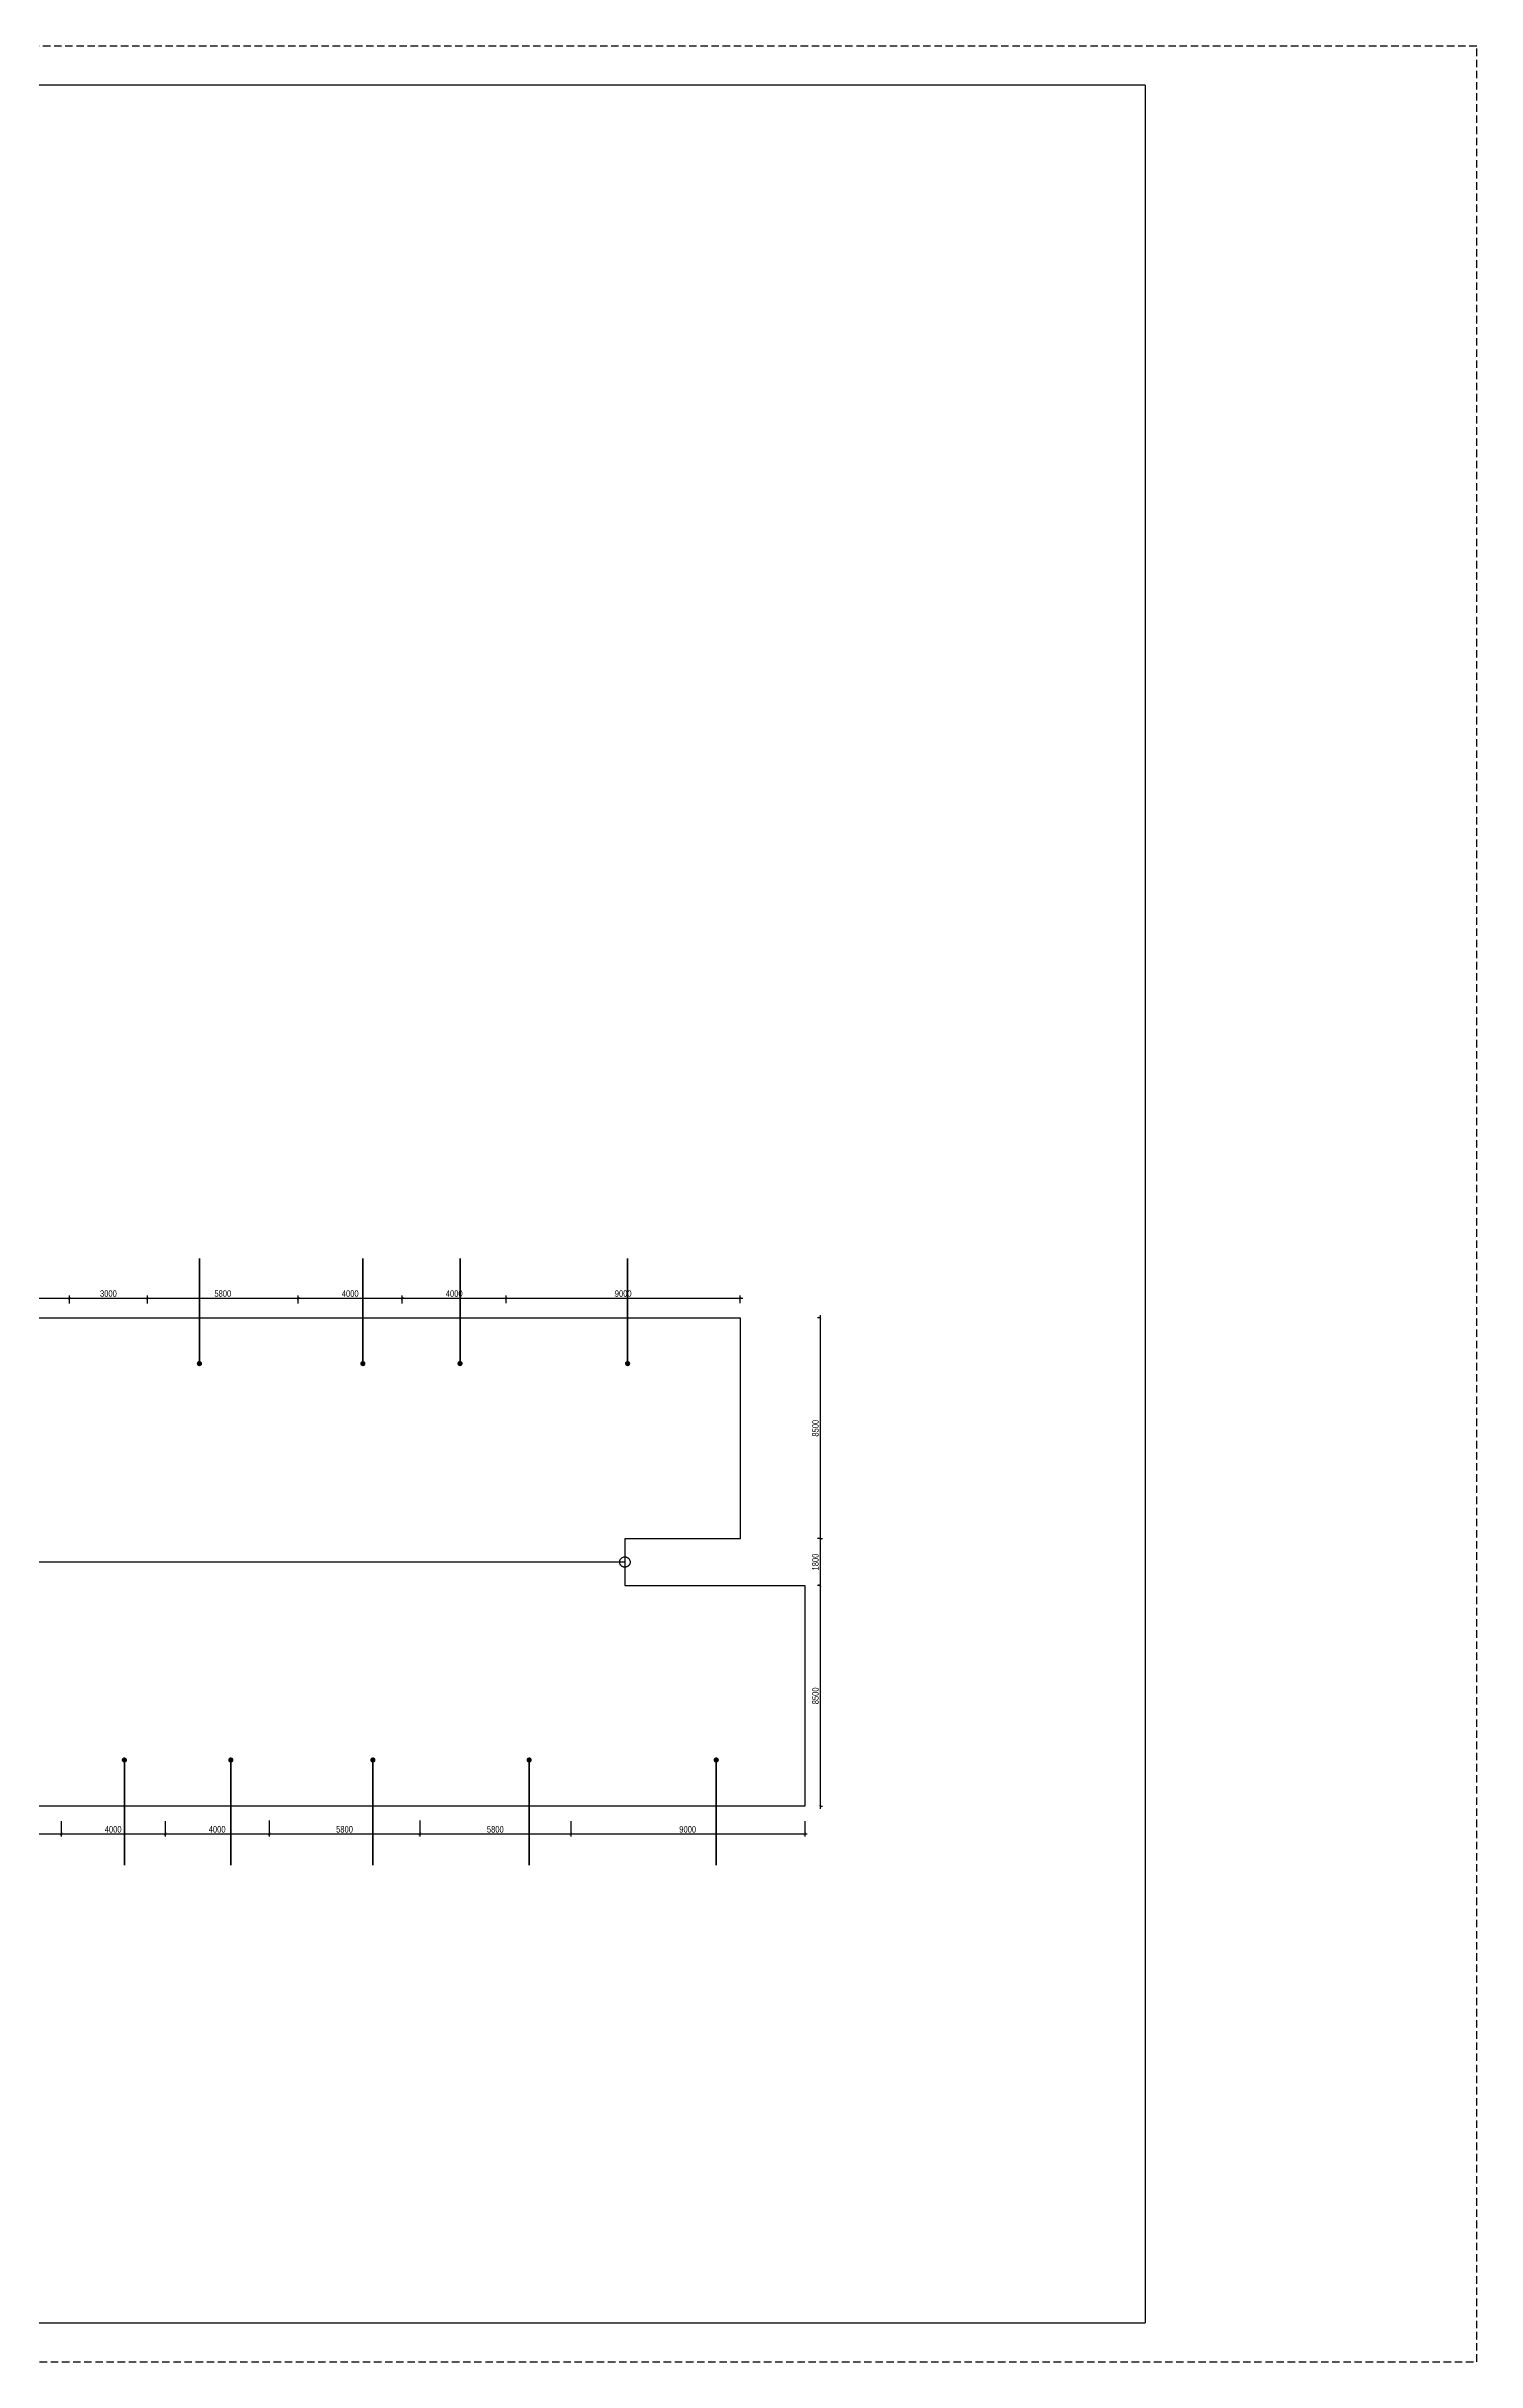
# Model space of a CAD drawing. Header units: millimetres. Extents: x 43 to 126043, y -89269 to -169.
# Drawn here: x 71025 to 126043, y -89269 to -169 of the extents above; entities that cross this region are included whole.
import ezdxf

# ---------------------------------------------------------------- set-up
doc = ezdxf.new("R2010")
doc.units = ezdxf.units.MM
doc.linetypes.add('HIDDEN', pattern=[9.525, 6.35, -3.175])
doc.layers.get('0').update_dxf_attribs({"color": 231})
doc.layers.get('DefPoints').update_dxf_attribs({"color": 191})
doc.layers.add('A-SHBD', color=7, linetype='Continuous', lineweight=35)
doc.layers.add('MDI-BAO', color=1, linetype='Continuous')
doc.layers.add('S-DIM', color=231, linetype='Continuous')
doc.layers.add('MDI-HANHLANG', color=5, linetype='HIDDEN', plot=False)
doc.styles.add('250602-MB CO CAU CĂN HO X1-3A-1$0$style1', font='arial.ttf')
doc.styles.add('VTK_Arial', font='arial.ttf', dxfattribs={"width": 0.8})
doc.dimstyles.new('250602-MB CO CAU CĂN HO X1-3A-1$0$Dim_50', dxfattribs={"dimscale": 50, "dimtxt": 2, "dimasz": 1.5, "dimexe": 1, "dimexo": 0, "dimgap": 1, "dimtad": 1, "dimdec": 0, "dimlfac": -1, "dimzin": 12, "dimdsep": 46, "dimtxsty": '250602-MB CO CAU CĂN HO X1-3A-1$0$style1', "dimblk1": '250602-MB CO CAU CĂN HO X1-3A-1$0$_ARCHTICK', "dimblk2": '250602-MB CO CAU CĂN HO X1-3A-1$0$_ARCHTICK', "dimsah": 1, "dimcen": 1.5, "dimdle": 1.5, "dimclrd": 256, "dimclre": 256, "dimclrt": 2, "dimadec": 1, "dimazin": 3, "dimtm": 1e-09, "dimtfac": 0.416667, "dimtdec": 0, "dimtix": 1, "dimtmove": 2, "dimatfit": 3, "dimfxl": 7, "dimfxlon": 1, "dimtolj": 1, "dimtzin": 0, "dimlwd": -1, "dimlwe": -1, "dimarcsym": 1})
doc.dimstyles.new('A-2.5-DIM100', dxfattribs={"dimscale": 100, "dimtxt": 2.5, "dimasz": 1, "dimexe": 1, "dimexo": 0, "dimgap": 0.5, "dimtad": 1, "dimdec": 0, "dimzin": 12, "dimdsep": 46, "dimtxsty": 'VTK_Arial', "dimblk": 'ARCHTICK', "dimcen": 0, "dimdle": 1, "dimclrd": 256, "dimclre": 256, "dimclrt": 7, "dimadec": 1, "dimazin": 3, "dimtfac": 1, "dimtdec": 0, "dimtmove": 0, "dimatfit": 2, "dimfxl": 20, "dimtolj": 1, "dimtzin": 0, "dimlwd": -1, "dimlwe": -1, "dimarcsym": 0})

# ---------------------------------------------------------------- blocks, each defined once
blk = doc.blocks.new('VTK-A1_BoKhungTen')
at = {"layer": 'DefPoints', "linetype": 'HIDDEN', "ltscale": 0.3}
blk.add_lwpolyline([(0, -594), (840, -594), (840, 0), (0, 0)], close=True, dxfattribs=at)
at = {"layer": 'DefPoints'}
for points in [[(755, -10), (30, -10), (30, -584), (755, -584)], [(755, -10), (755, -584)]]:
    blk.add_lwpolyline(points, dxfattribs=at)
blk = doc.blocks.new('250602-MB CO CAU CĂN HO X1-3A-1$0$_ARCHTICK')
at = {"color": 0, "linetype": 'ByBlock', "const_width": 0.15}
blk.add_lwpolyline([(-0.5, -0.5), (0.5, 0.5)], dxfattribs=at)
blk = doc.blocks.new('_ArchTick')
at = {"color": 0, "linetype": 'ByBlock', "const_width": 0.15}
blk.add_lwpolyline([(-0.5, -0.5), (0.5, 0.5)], dxfattribs=at)
blk = doc.blocks.new('*D29')
at = {"layer": 'DefPoints', "color": 0, "transparency": 16777216}
for p in [(65795, -68449), (71595, -68464), (71595, -68962)]:
    blk.add_point(p, dxfattribs=at)
at = {"layer": 'S-DIM', "transparency": 16777216}
for p, q in [((65795, -68449), (65795, -69062)), ((71595, -68464), (71595, -69062)), ((65695, -68962), (71695, -68962))]:
    blk.add_line(p, q, dxfattribs=at)
at = {"layer": 'S-DIM', "transparency": 16777216, "xscale": 100, "yscale": 100, "zscale": 100, "rotation": 180}
blk.add_blockref('_ArchTick', (65795, -68962), dxfattribs=at)
at = {"layer": 'S-DIM', "transparency": 16777216, "xscale": 100, "yscale": 100, "zscale": 100}
blk.add_blockref('_ArchTick', (71595, -68962), dxfattribs=at)
at = {"layer": 'S-DIM', "color": 7, "transparency": 16777216, "insert": (68695, -68784), "char_height": 250, "attachment_point": 5, "style": 'VTK_Arial'}
blk.add_mtext('\\A1;5800', dxfattribs=at)
blk = doc.blocks.new('*D30')
at = {"layer": 'DefPoints', "color": 0, "transparency": 16777216}
for p in [(71595, -68464), (75595, -68464), (75595, -68962)]:
    blk.add_point(p, dxfattribs=at)
at = {"layer": 'S-DIM', "transparency": 16777216}
for p, q in [((71595, -68464), (71595, -69062)), ((75595, -68464), (75595, -69062)), ((71495, -68962), (75695, -68962))]:
    blk.add_line(p, q, dxfattribs=at)
at = {"layer": 'S-DIM', "transparency": 16777216, "xscale": 100, "yscale": 100, "zscale": 100, "rotation": 180}
blk.add_blockref('_ArchTick', (71595, -68962), dxfattribs=at)
at = {"layer": 'S-DIM', "transparency": 16777216, "xscale": 100, "yscale": 100, "zscale": 100}
blk.add_blockref('_ArchTick', (75595, -68962), dxfattribs=at)
at = {"layer": 'S-DIM', "color": 7, "transparency": 16777216, "insert": (73595, -68784), "char_height": 250, "attachment_point": 5, "style": 'VTK_Arial'}
blk.add_mtext('\\A1;4000', dxfattribs=at)
blk = doc.blocks.new('*D31')
at = {"layer": 'DefPoints', "color": 0, "transparency": 16777216}
for p in [(75595, -68464), (79595, -68449), (79595, -68962)]:
    blk.add_point(p, dxfattribs=at)
at = {"layer": 'S-DIM', "transparency": 16777216}
for p, q in [((75595, -68464), (75595, -69062)), ((79595, -68449), (79595, -69062)), ((75495, -68962), (79695, -68962))]:
    blk.add_line(p, q, dxfattribs=at)
at = {"layer": 'S-DIM', "transparency": 16777216, "xscale": 100, "yscale": 100, "zscale": 100, "rotation": 180}
blk.add_blockref('_ArchTick', (75595, -68962), dxfattribs=at)
at = {"layer": 'S-DIM', "transparency": 16777216, "xscale": 100, "yscale": 100, "zscale": 100}
blk.add_blockref('_ArchTick', (79595, -68962), dxfattribs=at)
at = {"layer": 'S-DIM', "color": 7, "transparency": 16777216, "insert": (77595, -68784), "char_height": 250, "attachment_point": 5, "style": 'VTK_Arial'}
blk.add_mtext('\\A1;4000', dxfattribs=at)
blk = doc.blocks.new('*D32')
at = {"layer": 'DefPoints', "color": 0, "transparency": 16777216}
for p in [(79595, -68449), (85395, -68449), (85395, -68962)]:
    blk.add_point(p, dxfattribs=at)
at = {"layer": 'S-DIM', "transparency": 16777216}
for p, q in [((79595, -68449), (79595, -69062)), ((85395, -68449), (85395, -69062)), ((79495, -68962), (85495, -68962))]:
    blk.add_line(p, q, dxfattribs=at)
at = {"layer": 'S-DIM', "transparency": 16777216, "xscale": 100, "yscale": 100, "zscale": 100, "rotation": 180}
blk.add_blockref('_ArchTick', (79595, -68962), dxfattribs=at)
at = {"layer": 'S-DIM', "transparency": 16777216, "xscale": 100, "yscale": 100, "zscale": 100}
blk.add_blockref('_ArchTick', (85395, -68962), dxfattribs=at)
at = {"layer": 'S-DIM', "color": 7, "transparency": 16777216, "insert": (82495, -68784), "char_height": 250, "attachment_point": 5, "style": 'VTK_Arial'}
blk.add_mtext('\\A1;5800', dxfattribs=at)
blk = doc.blocks.new('*D33')
at = {"layer": 'DefPoints', "color": 0, "transparency": 16777216}
for p in [(85395, -68449), (91195, -68464), (91195, -68962)]:
    blk.add_point(p, dxfattribs=at)
at = {"layer": 'S-DIM', "transparency": 16777216}
for p, q in [((85395, -68449), (85395, -69062)), ((91195, -68464), (91195, -69062)), ((85295, -68962), (91295, -68962))]:
    blk.add_line(p, q, dxfattribs=at)
at = {"layer": 'S-DIM', "transparency": 16777216, "xscale": 100, "yscale": 100, "zscale": 100, "rotation": 180}
blk.add_blockref('_ArchTick', (85395, -68962), dxfattribs=at)
at = {"layer": 'S-DIM', "transparency": 16777216, "xscale": 100, "yscale": 100, "zscale": 100}
blk.add_blockref('_ArchTick', (91195, -68962), dxfattribs=at)
at = {"layer": 'S-DIM', "color": 7, "transparency": 16777216, "insert": (88295, -68784), "char_height": 250, "attachment_point": 5, "style": 'VTK_Arial'}
blk.add_mtext('\\A1;5800', dxfattribs=at)
blk = doc.blocks.new('*D34')
at = {"layer": 'DefPoints', "color": 0, "transparency": 16777216}
for p in [(91195, -68464), (100195, -68464), (100195, -68962)]:
    blk.add_point(p, dxfattribs=at)
at = {"layer": 'S-DIM', "transparency": 16777216}
for p, q in [((91195, -68464), (91195, -69062)), ((100195, -68464), (100195, -69062)), ((91095, -68962), (100295, -68962))]:
    blk.add_line(p, q, dxfattribs=at)
at = {"layer": 'S-DIM', "transparency": 16777216, "xscale": 100, "yscale": 100, "zscale": 100, "rotation": 180}
blk.add_blockref('_ArchTick', (91195, -68962), dxfattribs=at)
at = {"layer": 'S-DIM', "transparency": 16777216, "xscale": 100, "yscale": 100, "zscale": 100}
blk.add_blockref('_ArchTick', (100195, -68962), dxfattribs=at)
at = {"layer": 'S-DIM', "color": 7, "transparency": 16777216, "insert": (95695, -68784), "char_height": 250, "attachment_point": 5, "style": 'VTK_Arial'}
blk.add_mtext('\\A1;9000', dxfattribs=at)
blk = doc.blocks.new('*D35')
at = {"layer": 'DefPoints', "color": 0, "transparency": 16777216}
for p in [(100785, -49097), (100785, -57597), (100785, -57597)]:
    blk.add_point(p, dxfattribs=at)
at = {"layer": 'S-DIM', "transparency": 16777216}
for p, q in [((100785, -48997), (100785, -57697)), ((100785, -49097), (100685, -49097)), ((100785, -57597), (100685, -57597))]:
    blk.add_line(p, q, dxfattribs=at)
at = {"layer": 'S-DIM', "transparency": 16777216, "xscale": 100, "yscale": 100, "zscale": 100}
for p, rotation in [((100785, -49097), 90), ((100785, -57597), 270)]:
    blk.add_blockref('_ArchTick', p, dxfattribs=dict(at, rotation=rotation))
at = {"layer": 'S-DIM', "color": 7, "transparency": 16777216, "insert": (100608, -53347), "char_height": 250, "attachment_point": 5, "rotation": 90, "style": 'VTK_Arial'}
blk.add_mtext('\\A1;8500', dxfattribs=at)
blk = doc.blocks.new('*D36')
at = {"layer": 'DefPoints', "color": 0, "transparency": 16777216}
for p in [(100785, -57597), (100785, -59397), (100795, -59397)]:
    blk.add_point(p, dxfattribs=at)
at = {"layer": 'S-DIM', "transparency": 16777216}
for p, q in [((100785, -57497), (100785, -59497)), ((100785, -57597), (100885, -57597)), ((100795, -59397), (100685, -59397))]:
    blk.add_line(p, q, dxfattribs=at)
at = {"layer": 'S-DIM', "transparency": 16777216, "xscale": 100, "yscale": 100, "zscale": 100}
for p, rotation in [((100785, -57597), 90), ((100785, -59397), 270)]:
    blk.add_blockref('_ArchTick', p, dxfattribs=dict(at, rotation=rotation))
at = {"layer": 'S-DIM', "color": 7, "transparency": 16777216, "insert": (100608, -58497), "char_height": 250, "attachment_point": 5, "rotation": 90, "style": 'VTK_Arial'}
blk.add_mtext('\\A1;1800', dxfattribs=at)
blk = doc.blocks.new('*D37')
at = {"layer": 'DefPoints', "color": 0, "transparency": 16777216}
for p in [(100795, -59397), (100785, -67897), (100785, -67897)]:
    blk.add_point(p, dxfattribs=at)
at = {"layer": 'S-DIM', "transparency": 16777216}
for p, q in [((100795, -59397), (100685, -59397)), ((100785, -59297), (100785, -67997)), ((100785, -67897), (100885, -67897))]:
    blk.add_line(p, q, dxfattribs=at)
at = {"layer": 'S-DIM', "transparency": 16777216, "xscale": 100, "yscale": 100, "zscale": 100}
for p, rotation in [((100785, -59397), 90), ((100785, -67897), 270)]:
    blk.add_blockref('_ArchTick', p, dxfattribs=dict(at, rotation=rotation))
at = {"layer": 'S-DIM', "color": 7, "transparency": 16777216, "insert": (100608, -63647), "char_height": 250, "attachment_point": 5, "rotation": 90, "style": 'VTK_Arial'}
blk.add_mtext('\\A1;8500', dxfattribs=at)
blk = doc.blocks.new('*D38')
at = {"layer": 'DefPoints', "color": 0, "transparency": 16777216}
for p in [(66113, -48546), (71913, -48344), (71913, -48546)]:
    blk.add_point(p, dxfattribs=at)
at = {"layer": 'S-DIM', "transparency": 16777216}
for p, q in [((66013, -48344), (72013, -48344)), ((66113, -48546), (66113, -48244)), ((71913, -48546), (71913, -48244))]:
    blk.add_line(p, q, dxfattribs=at)
at = {"layer": 'S-DIM', "transparency": 16777216, "xscale": 100, "yscale": 100, "zscale": 100, "rotation": 180}
blk.add_blockref('_ArchTick', (66113, -48344), dxfattribs=at)
at = {"layer": 'S-DIM', "transparency": 16777216, "xscale": 100, "yscale": 100, "zscale": 100}
blk.add_blockref('_ArchTick', (71913, -48344), dxfattribs=at)
at = {"layer": 'S-DIM', "color": 7, "transparency": 16777216, "insert": (69013, -48166), "char_height": 250, "attachment_point": 5, "style": 'VTK_Arial'}
blk.add_mtext('\\A1;5800', dxfattribs=at)
blk = doc.blocks.new('*D39')
at = {"layer": 'DefPoints', "color": 0, "transparency": 16777216}
for p in [(71913, -48546), (74913, -48344), (74913, -48546)]:
    blk.add_point(p, dxfattribs=at)
at = {"layer": 'S-DIM', "transparency": 16777216}
for p, q in [((71813, -48344), (75013, -48344)), ((71913, -48546), (71913, -48244)), ((74913, -48546), (74913, -48244))]:
    blk.add_line(p, q, dxfattribs=at)
at = {"layer": 'S-DIM', "transparency": 16777216, "xscale": 100, "yscale": 100, "zscale": 100, "rotation": 180}
blk.add_blockref('_ArchTick', (71913, -48344), dxfattribs=at)
at = {"layer": 'S-DIM', "transparency": 16777216, "xscale": 100, "yscale": 100, "zscale": 100}
blk.add_blockref('_ArchTick', (74913, -48344), dxfattribs=at)
at = {"layer": 'S-DIM', "color": 7, "transparency": 16777216, "insert": (73413, -48166), "char_height": 250, "attachment_point": 5, "style": 'VTK_Arial'}
blk.add_mtext('\\A1;3000', dxfattribs=at)
blk = doc.blocks.new('*D40')
at = {"layer": 'DefPoints', "color": 0, "transparency": 16777216}
for p in [(74913, -48546), (80713, -48344), (80713, -48546)]:
    blk.add_point(p, dxfattribs=at)
at = {"layer": 'S-DIM', "transparency": 16777216}
for p, q in [((74813, -48344), (80813, -48344)), ((74913, -48546), (74913, -48244)), ((80713, -48546), (80713, -48244))]:
    blk.add_line(p, q, dxfattribs=at)
at = {"layer": 'S-DIM', "transparency": 16777216, "xscale": 100, "yscale": 100, "zscale": 100, "rotation": 180}
blk.add_blockref('_ArchTick', (74913, -48344), dxfattribs=at)
at = {"layer": 'S-DIM', "transparency": 16777216, "xscale": 100, "yscale": 100, "zscale": 100}
blk.add_blockref('_ArchTick', (80713, -48344), dxfattribs=at)
at = {"layer": 'S-DIM', "color": 7, "transparency": 16777216, "insert": (77813, -48166), "char_height": 250, "attachment_point": 5, "style": 'VTK_Arial'}
blk.add_mtext('\\A1;5800', dxfattribs=at)
blk = doc.blocks.new('*D41')
at = {"layer": 'DefPoints', "color": 0, "transparency": 16777216}
for p in [(80713, -48546), (84713, -48344), (84713, -48546)]:
    blk.add_point(p, dxfattribs=at)
at = {"layer": 'S-DIM', "transparency": 16777216}
for p, q in [((80613, -48344), (84813, -48344)), ((80713, -48546), (80713, -48244)), ((84713, -48546), (84713, -48244))]:
    blk.add_line(p, q, dxfattribs=at)
at = {"layer": 'S-DIM', "transparency": 16777216, "xscale": 100, "yscale": 100, "zscale": 100, "rotation": 180}
blk.add_blockref('_ArchTick', (80713, -48344), dxfattribs=at)
at = {"layer": 'S-DIM', "transparency": 16777216, "xscale": 100, "yscale": 100, "zscale": 100}
blk.add_blockref('_ArchTick', (84713, -48344), dxfattribs=at)
at = {"layer": 'S-DIM', "color": 7, "transparency": 16777216, "insert": (82713, -48166), "char_height": 250, "attachment_point": 5, "style": 'VTK_Arial'}
blk.add_mtext('\\A1;4000', dxfattribs=at)
blk = doc.blocks.new('*D42')
at = {"layer": 'DefPoints', "color": 0, "transparency": 16777216}
for p in [(84713, -48546), (88713, -48344), (88713, -48531)]:
    blk.add_point(p, dxfattribs=at)
at = {"layer": 'S-DIM', "transparency": 16777216}
for p, q in [((84613, -48344), (88813, -48344)), ((84713, -48546), (84713, -48244)), ((88713, -48531), (88713, -48244))]:
    blk.add_line(p, q, dxfattribs=at)
at = {"layer": 'S-DIM', "transparency": 16777216, "xscale": 100, "yscale": 100, "zscale": 100, "rotation": 180}
blk.add_blockref('_ArchTick', (84713, -48344), dxfattribs=at)
at = {"layer": 'S-DIM', "transparency": 16777216, "xscale": 100, "yscale": 100, "zscale": 100}
blk.add_blockref('_ArchTick', (88713, -48344), dxfattribs=at)
at = {"layer": 'S-DIM', "color": 7, "transparency": 16777216, "insert": (86713, -48166), "char_height": 250, "attachment_point": 5, "style": 'VTK_Arial'}
blk.add_mtext('\\A1;4000', dxfattribs=at)
blk = doc.blocks.new('*D43')
at = {"layer": 'DefPoints', "color": 0, "transparency": 16777216}
for p in [(88713, -48531), (97713, -48344), (97713, -48531)]:
    blk.add_point(p, dxfattribs=at)
at = {"layer": 'S-DIM', "transparency": 16777216}
for p, q in [((88613, -48344), (97813, -48344)), ((88713, -48531), (88713, -48244)), ((97713, -48531), (97713, -48244))]:
    blk.add_line(p, q, dxfattribs=at)
at = {"layer": 'S-DIM', "transparency": 16777216, "xscale": 100, "yscale": 100, "zscale": 100, "rotation": 180}
blk.add_blockref('_ArchTick', (88713, -48344), dxfattribs=at)
at = {"layer": 'S-DIM', "transparency": 16777216, "xscale": 100, "yscale": 100, "zscale": 100}
blk.add_blockref('_ArchTick', (97713, -48344), dxfattribs=at)
at = {"layer": 'S-DIM', "color": 7, "transparency": 16777216, "insert": (93213, -48166), "char_height": 250, "attachment_point": 5, "style": 'VTK_Arial'}
blk.add_mtext('\\A1;9000', dxfattribs=at)

msp = doc.modelspace()

# ---------------------------------------------------------------- linework, layer by layer
at = {"layer": 'MDI-BAO', "elevation": 0}
msp.add_lwpolyline([(20327.7, -38797.4), (66227.7, -38797.7), (66227.7, -47297.7), (62812.8, -47297.7), (62812.8, -49097.5), (97712.7, -49097.5), (97712.7, -57597.5), (93277.7, -57597.5), (93278.1, -59397.2), (100195.2, -59397.2), (100195.2, -67897.2), (50995.2, -67897.2), (50995.2, -59397.2), (54495.2, -59397.2), (54495.2, -57604.8), (21482.4, -57597.5), (21482.4, -49097.4), (26662.7, -49097.5), (26662.7, -47297.7), (20327.7, -47297.7)], close=True, dxfattribs=at)
at = {"layer": 'MDI-HANHLANG'}
msp.add_line((93277.9, -58497.2), (54495.2, -58497.2), dxfattribs=at)
msp.add_circle((93277.9, -58497.3), 200, dxfattribs=at)

# ---------------------------------------------------------------- block references
at = {"layer": 'DefPoints', "xscale": 150, "yscale": 150, "zscale": 150}
msp.add_blockref('VTK-A1_BoKhungTen', (43.4, -168.9), dxfattribs=at)

# ---------------------------------------------------------------- dimensions: what is measured, and where the dimension line sits
at = {"layer": 'S-DIM'}
for p1, p2, distance, picture, middle in [((66112.7, -48545.9), (71912.7, -48545.9), 201.9, '*D38', (69012.7, -48166.4)), ((100785.2, -49097.2), (100785.2, -57597.2), 0, '*D35', (100607.6, -53347.2))]:
    dim = msp.add_aligned_dim(p1=p1, p2=p2, distance=distance, dimstyle='A-2.5-DIM100', override={"dimpost": '\\X'}, dxfattribs=at)
    dim.commit()
    dim.dimension.update_dxf_attribs({"geometry": picture, "text_midpoint": middle})
for base, p1, p2, angle, picture, middle in [((74912.7, -48344), (71912.7, -48545.9), (74912.7, -48545.9), 180, '*D39', (73412.7, -48166.3)), ((80712.7, -48344), (74912.7, -48545.9), (80712.7, -48545.9), 180, '*D40', (77812.7, -48166.4)), ((84712.7, -48344), (80712.7, -48545.9), (84712.7, -48545.9), 180, '*D41', (82712.7, -48166.4)), ((88712.7, -48344), (84712.7, -48545.9), (88712.7, -48530.9), 180, '*D42', (86712.7, -48166.4)), ((97712.7, -48344), (88712.7, -48530.9), (97712.7, -48530.9), 180, '*D43', (93212.7, -48166.4)), ((100785.2, -59397.2), (100785.2, -57597.2), (100795.2, -59397.2), 90, '*D36', (100607.6, -58497.2)), ((100785.2, -67897.2), (100795.2, -59397.2), (100785.2, -67897.2), 90, '*D37', (100607.6, -63647.2)), ((71595.2, -68961.6), (65795.2, -68448.8), (71595.2, -68463.8), 180, '*D29', (68695.2, -68784)), ((75595.2, -68961.6), (71595.2, -68463.8), (75595.2, -68463.8), 180, '*D30', (73595.2, -68784)), ((79595.2, -68961.6), (75595.2, -68463.8), (79595.2, -68448.8), 180, '*D31', (77595.2, -68784)), ((85395.2, -68961.6), (79595.2, -68448.8), (85395.2, -68448.8), 180, '*D32', (82495.2, -68784)), ((91195.2, -68961.6), (85395.2, -68448.8), (91195.2, -68463.8), 180, '*D33', (88295.2, -68784)), ((100195.2, -68961.6), (91195.2, -68463.8), (100195.2, -68463.8), 180, '*D34', (95695.2, -68784))]:
    dim = msp.add_linear_dim(base=base, p1=p1, p2=p2, angle=angle, dimstyle='A-2.5-DIM100', override={"dimpost": '\\X', "dimtmove": 1}, dxfattribs=at)
    dim.commit()
    dim.dimension.update_dxf_attribs({"geometry": picture, "text_midpoint": middle})

# ---------------------------------------------------------------- leaders
at = {"layer": 'A-SHBD'}
for points in [[(76912.9, -50860.2, 0), (76912.9, -46812.9, 0)], [(83200.3, -50860.2, 0), (83200.3, -46812.9, 0)], [(86937.9, -50860.2, 0), (86937.9, -46812.9, 0)], [(93383.5, -50860.2, 0), (93383.5, -46812.9, 0)], [(74026.6, -66115.1, 0), (74026.6, -70162.4, 0)], [(78120.1, -66115.1, 0), (78120.1, -70162.4, 0)], [(83585.1, -66115.1, 0), (83585, -70162.4, 0)], [(89597.3, -66115.1, 0), (89597.3, -70162.4, 0)], [(96793.2, -66115.1, 0), (96793.2, -70162.4, 0)]]:
    msp.add_leader(points, dimstyle='250602-MB CO CAU CĂN HO X1-3A-1$0$Dim_50', override={"dimasz": 4, "dimtad": 0, "dimldrblk": 'Dot', "dimtfill": 1}, dxfattribs=at)

doc.saveas('drawing.dxf')
